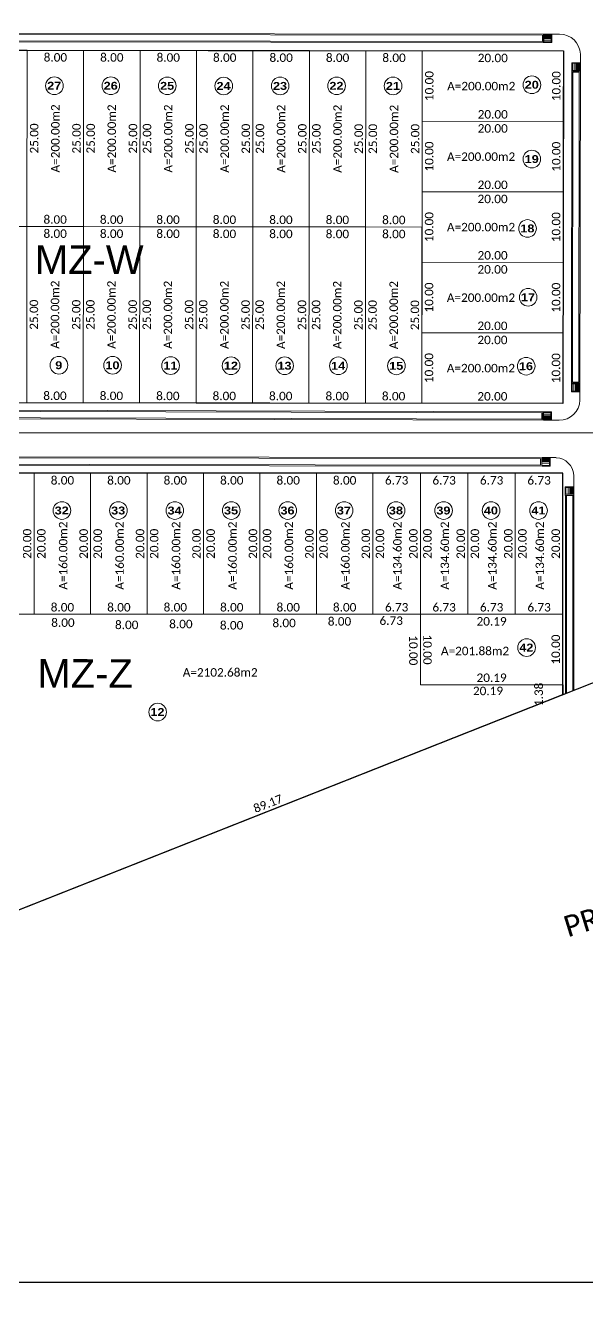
# Model space of a CAD drawing. Header units: inches. Extents: x 0 to 280406, y 0 to 9336832.
# Drawn here: x 279624.6 to 279704.2, y 9335876.8 to 9336057.8 of the extents above; entities that cross this region are included whole.
import ezdxf
from ezdxf.enums import TextEntityAlignment as Align

# ---------------------------------------------------------------- set-up
doc = ezdxf.new("R2010")
doc.units = ezdxf.units.IN
doc.header["$MEASUREMENT"] = 0
doc.linetypes.add('ACAD_ISO04W100', pattern=[30, 24, -3, 0, -3])
for name, color, linetype, lineweight in [('00-DISEÑO LOTES JOSE', 5, 'Continuous', 20), ('circulos', 7, 'Continuous', 15), ('corte vias', 21, 'ACAD_ISO04W100', 0), ('LOTES', 1, 'Continuous', 30), ('manzanas', 5, 'Continuous', 30), ('MANZANAS-ORIGINALES', 147, 'Continuous', 9), ('MATRIZ', 5, 'Continuous', 30), ('numero lote', 7, 'Continuous', 20)]:
    doc.layers.add(name, color=color, linetype=linetype, lineweight=lineweight)
for name, color, linetype in [('CENTRO', 6, 'Continuous'), ('COORD', 7, 'Continuous'), ('Cotas', 7, 'Continuous'), ('GRILLA', 7, 'Continuous'), ('textc', 255, 'Continuous'), ('UC_TEXT', 7, 'Continuous')]:
    doc.layers.add(name, color=color, linetype=linetype)
doc.styles.add('Legend', font='calibri.ttf')
doc.styles.add('SAMUEL', font='')
doc.styles.get("Standard").update_dxf_attribs({"font": 'arial.ttf'})
doc.styles.add('ttt', font='swissko.ttf')
doc.styles.get('SAMUEL').set_extended_font_data('Arial Black')
doc.dimstyles.get("Standard").update_dxf_attribs({"dimtxt": 0.18, "dimasz": 0.18, "dimexe": 0.18, "dimexo": 0.0625, "dimgap": 0.09, "dimtad": 0, "dimtih": 1, "dimtoh": 1, "dimdec": 4, "dimzin": 0, "dimdsep": 46, "dimtxsty": 'Standard', "dimcen": 0.09, "dimadec": 0, "dimazin": 0, "dimtfac": 1, "dimtdec": 4, "dimtofl": 0, "dimtmove": 0, "dimatfit": 3, "dimfxl": 1, "dimtolj": 1, "dimtzin": 0, "dimarcsym": 0})

# ---------------------------------------------------------------- blocks, each defined once
blk = doc.blocks.new('acer')
at = {"layer": 'corte vias', "lineweight": 20}
for p, q in [((293724.08, 9335948.37), (293724.08, 9335949.57)), ((293725.28, 9335949.57), (293725.28, 9335948.37)), ((293870.11, 9335949.58), (293870.11, 9335948.38)), ((293871.31, 9335948.38), (293871.31, 9335949.58)), ((293725.28, 9335948.37), (293724.08, 9335948.37)), ((293870.11, 9335948.38), (293871.31, 9335948.38)), ((293718.59, 9335945.22), (293719.81, 9335944.82)), ((293720.18, 9335945.97), (293718.94, 9335946.37)), ((293719.81, 9335944.83), (293720.18, 9335945.97)), ((293875.36, 9335945.53), (293874.16, 9335945.53)), ((293874.16, 9335945.53), (293874.16, 9335944.33)), ((293874.16, 9335944.33), (293875.36, 9335944.33)), ((293874.16, 9335898.85), (293874.16, 9335900.05)), ((293874.16, 9335900.05), (293875.36, 9335900.05)), ((293875.36, 9335898.85), (293874.16, 9335898.85)), ((293870.11, 9335894.81), (293870.11, 9335896.01)), ((293870.11, 9335896.01), (293871.31, 9335896.01)), ((293871.31, 9335896.01), (293871.31, 9335894.8))]:
    blk.add_line(p, q, dxfattribs=at)
for points in [[(293705.07, 9335900.02), (293706.3, 9335900), (293705.95, 9335898.85), (293704.71, 9335898.87)], [(293705.02, 9335899.92), (293706.17, 9335899.9), (293705.88, 9335898.95), (293704.74, 9335898.97)], [(293709.94, 9335895.06), (293709.94, 9335896.26), (293708.74, 9335896.26), (293708.74, 9335895.06)]]:
    blk.add_lwpolyline(points, dxfattribs=at)
at = {"layer": 'MANZANAS-ORIGINALES'}
for p, q in [((293871.22, 9335949.58), (293722.23, 9335949.57)), ((293724.17, 9335948.46), (293724.17, 9335949.57)), ((293724.17, 9335949.56), (293725.18, 9335949.56)), ((293724.17, 9335949.46), (293725.18, 9335949.46)), ((293724.17, 9335949.36), (293725.18, 9335949.36)), ((293724.17, 9335949.22), (293725.18, 9335949.22)), ((293724.17, 9335949.08), (293725.18, 9335949.08)), ((293724.17, 9335948.94), (293725.18, 9335948.94)), ((293724.17, 9335948.7), (293725.18, 9335948.7)), ((293725.18, 9335949.57), (293725.18, 9335948.46)), ((293870, 9335949.43), (293725.43, 9335949.42)), ((293725.43, 9335949.42), (293725.43, 9335948.51)), ((293870, 9335949.43), (293870, 9335948.52)), ((293870.2, 9335948.47), (293870.2, 9335949.58)), ((293871.22, 9335949.57), (293870.2, 9335949.57)), ((293871.22, 9335949.47), (293870.2, 9335949.47)), ((293871.22, 9335949.37), (293870.2, 9335949.37)), ((293871.22, 9335949.23), (293870.2, 9335949.23)), ((293871.22, 9335949.09), (293870.2, 9335949.09)), ((293871.22, 9335948.95), (293870.2, 9335948.95)), ((293871.22, 9335948.71), (293870.2, 9335948.71)), ((293871.22, 9335948.47), (293871.22, 9335949.58)), ((293719.31, 9335947.62), (293704.63, 9335898.62)), ((293725.18, 9335948.46), (293724.17, 9335948.46)), ((293870.11, 9335948.38), (293725.28, 9335948.37)), ((293870, 9335948.52), (293725.43, 9335948.51)), ((293870.2, 9335948.47), (293871.22, 9335948.47)), ((293718.69, 9335945.01), (293705.27, 9335900.17)), ((293719.81, 9335944.83), (293718.59, 9335945.22)), ((293718.62, 9335945.32), (293719.74, 9335944.95)), ((293718.64, 9335945.31), (293718.95, 9335946.26)), ((293719.62, 9335944.71), (293718.69, 9335945.01)), ((293718.72, 9335945.29), (293719.03, 9335946.24)), ((293718.79, 9335945.26), (293719.11, 9335946.21)), ((293718.87, 9335945.24), (293719.18, 9335946.19)), ((293720.06, 9335945.9), (293718.91, 9335946.28)), ((293718.95, 9335945.21), (293719.26, 9335946.16)), ((293719.08, 9335945.17), (293719.39, 9335946.12)), ((293719.21, 9335945.13), (293719.52, 9335946.08)), ((293719.44, 9335945.05), (293719.75, 9335946)), ((293719.74, 9335944.95), (293720.06, 9335945.9)), ((293874.25, 9335945.44), (293875.36, 9335945.44)), ((293874.25, 9335945.44), (293874.25, 9335944.42)), ((293874.49, 9335944.42), (293874.49, 9335945.44)), ((293874.73, 9335944.42), (293874.73, 9335945.44)), ((293874.87, 9335944.42), (293874.87, 9335945.44)), ((293875.01, 9335944.42), (293875.01, 9335945.44)), ((293875.15, 9335944.42), (293875.15, 9335945.44)), ((293875.25, 9335944.42), (293875.25, 9335945.44)), ((293875.35, 9335944.42), (293875.35, 9335945.44)), ((293875.36, 9335897.65), (293875.36, 9335946.73)), ((293719.62, 9335944.71), (293706.2, 9335900.15)), ((293719.81, 9335944.82), (293706.3, 9335900)), ((293874.16, 9335900.05), (293874.16, 9335944.33)), ((293874.16, 9335944.33), (293875.36, 9335944.33)), ((293874.25, 9335944.42), (293875.36, 9335944.42)), ((293874.31, 9335900.2), (293874.31, 9335944.18)), ((293874.31, 9335944.18), (293875.21, 9335944.18)), ((293875.21, 9335900.2), (293875.21, 9335944.18)), ((293705.1, 9335899.92), (293704.82, 9335898.97)), ((293705.2, 9335899.92), (293704.91, 9335898.97)), ((293705.32, 9335899.92), (293705.03, 9335898.97)), ((293706.3, 9335900), (293705.05, 9335900.02)), ((293705.44, 9335899.91), (293705.15, 9335898.96)), ((293706.2, 9335900.15), (293705.27, 9335900.17)), ((293705.59, 9335899.91), (293705.31, 9335898.96)), ((293705.88, 9335899.9), (293705.59, 9335898.95)), ((293874.16, 9335900.05), (293875.36, 9335900.05)), ((293874.25, 9335898.94), (293874.25, 9335899.96)), ((293874.25, 9335899.96), (293875.36, 9335899.96)), ((293874.31, 9335900.2), (293875.21, 9335900.2)), ((293874.49, 9335899.96), (293874.49, 9335898.94)), ((293874.73, 9335899.96), (293874.73, 9335898.94)), ((293874.87, 9335899.96), (293874.87, 9335898.94)), ((293875.01, 9335899.96), (293875.01, 9335898.94)), ((293875.15, 9335899.96), (293875.15, 9335898.94)), ((293875.25, 9335899.96), (293875.25, 9335898.94)), ((293875.35, 9335899.96), (293875.35, 9335898.94)), ((293874.25, 9335898.94), (293875.36, 9335898.94)), ((293709.94, 9335896.26), (293709.94, 9335895.06)), ((293870.11, 9335896.01), (293709.94, 9335896.26)), ((293871.22, 9335894.8), (293707.17, 9335895.06)), ((293709.84, 9335895.92), (293708.84, 9335895.92)), ((293709.84, 9335895.67), (293708.84, 9335895.67)), ((293709.84, 9335895.48), (293708.84, 9335895.48)), ((293709.84, 9335895.3), (293708.84, 9335895.3)), ((293709.84, 9335895.19), (293708.84, 9335895.19)), ((293709.84, 9335895.09), (293708.84, 9335895.09)), ((293870.2, 9335895.92), (293870.2, 9335894.81)), ((293870.2, 9335895.92), (293871.22, 9335895.92)), ((293871.22, 9335895.68), (293870.2, 9335895.68)), ((293871.22, 9335895.44), (293870.2, 9335895.44)), ((293871.22, 9335895.3), (293870.2, 9335895.3)), ((293871.22, 9335895.16), (293870.2, 9335895.16)), ((293871.22, 9335895.02), (293870.2, 9335895.02)), ((293871.22, 9335894.92), (293870.2, 9335894.92)), ((293871.22, 9335894.82), (293870.2, 9335894.82)), ((293871.22, 9335895.92), (293871.22, 9335894.8))]:
    blk.add_line(p, q, dxfattribs=at)
at = {"layer": 'MANZANAS-ORIGINALES', "flags": 128}
for points in [[(293871.22, 9335949.58), (293872.42, 9335949.58)], [(293871.22, 9335894.8), (293872.42, 9335894.8)]]:
    blk.add_lwpolyline(points, dxfattribs=at)
at = {"layer": 'MANZANAS-ORIGINALES'}
for points in [[(293709.84, 9335895.06), (293709.84, 9335896.16), (293708.84, 9335896.16), (293708.84, 9335895.06)], [(293710.06, 9335895.2), (293710.06, 9335896.1), (293869.95, 9335895.85), (293869.95, 9335894.95), (293710.06, 9335895.2)]]:
    blk.add_lwpolyline(points, dxfattribs=at)
for centre, radius, start, end in [((293721.93, 9335946.85), 2.74, 83.708, 163.5546), ((293872.43, 9335946.65), 2.93, 1.5632, 90.2692), ((293707.28, 9335897.82), 2.76, 163.1862, 267.6746), ((293872.43, 9335897.73), 2.93, 269.7308, 358.4368)]:
    blk.add_arc(centre, radius, start, end, dxfattribs=at)
blk = doc.blocks.new('*D15')
at = {"layer": 'COORD', "color": 0, "lineweight": -2, "transparency": 16777216}
blk.add_line((279750, 9335879.57), (279750, 9335895.17), dxfattribs=at)
at = {"layer": 'Defpoints', "color": 0, "transparency": 16777216}
for p in [(279750, 9335880.51), (279750, 9335879.51), (0, 0)]:
    blk.add_point(p, dxfattribs=at)
at = {"layer": 'COORD', "color": 0, "lineweight": 0, "transparency": 16777216, "insert": (279747.47, 9335888.34), "char_height": 3, "attachment_point": 5, "rotation": 90}
blk.add_mtext('\\A1;279750', dxfattribs=at)
blk = doc.blocks.new('*D16')
at = {"layer": 'COORD', "color": 0, "lineweight": -2, "transparency": 16777216}
blk.add_line((279750, 9336616.04), (279750, 9336600.44), dxfattribs=at)
at = {"layer": 'Defpoints', "color": 0, "transparency": 16777216}
for p in [(279750, 9336616.1), (279750, 9336615.1), (0, 0)]:
    blk.add_point(p, dxfattribs=at)
at = {"layer": 'COORD', "color": 0, "lineweight": 0, "transparency": 16777216, "insert": (279747.47, 9336607.27), "char_height": 3, "attachment_point": 5, "rotation": 90}
blk.add_mtext('\\A1;279750', dxfattribs=at)
blk = doc.blocks.new('*D17')
at = {"layer": 'COORD', "color": 0, "lineweight": -2, "transparency": 16777216}
blk.add_line((279900, 9335879.57), (279900, 9335895.17), dxfattribs=at)
at = {"layer": 'Defpoints', "color": 0, "transparency": 16777216}
for p in [(279900, 9335880.51), (279900, 9335879.51), (0, 0)]:
    blk.add_point(p, dxfattribs=at)
at = {"layer": 'COORD', "color": 0, "lineweight": 0, "transparency": 16777216, "insert": (279897.47, 9335888.34), "char_height": 3, "attachment_point": 5, "rotation": 90}
blk.add_mtext('\\A1;279900', dxfattribs=at)
blk = doc.blocks.new('*D18')
at = {"layer": 'COORD', "color": 0, "lineweight": -2, "transparency": 16777216}
blk.add_line((279900, 9336616.04), (279900, 9336600.44), dxfattribs=at)
at = {"layer": 'Defpoints', "color": 0, "transparency": 16777216}
for p in [(279900, 9336616.1), (279900, 9336615.1), (0, 0)]:
    blk.add_point(p, dxfattribs=at)
at = {"layer": 'COORD', "color": 0, "lineweight": 0, "transparency": 16777216, "insert": (279897.47, 9336607.27), "char_height": 3, "attachment_point": 5, "rotation": 90}
blk.add_mtext('\\A1;279900', dxfattribs=at)
blk = doc.blocks.new('*D20')
at = {"layer": 'COORD', "color": 0, "lineweight": -2, "transparency": 16777216}
blk.add_line((279995.36, 9336000), (279977.48, 9336000), dxfattribs=at)
at = {"layer": 'Defpoints', "color": 0, "transparency": 16777216}
for p in [(279994.42, 9336000), (279995.42, 9336000), (0, 0)]:
    blk.add_point(p, dxfattribs=at)
at = {"layer": 'COORD', "color": 0, "lineweight": 0, "transparency": 16777216, "insert": (279985.45, 9336002.53), "char_height": 3, "attachment_point": 5}
blk.add_mtext('\\A1;9336000', dxfattribs=at)
blk = doc.blocks.new('*D22')
at = {"layer": 'COORD', "color": 0, "lineweight": -2, "transparency": 16777216}
blk.add_line((279995.36, 9336150), (279977.48, 9336150), dxfattribs=at)
at = {"layer": 'Defpoints', "color": 0, "transparency": 16777216}
for p in [(279994.42, 9336150), (279995.42, 9336150), (0, 0)]:
    blk.add_point(p, dxfattribs=at)
at = {"layer": 'COORD', "color": 0, "lineweight": 0, "transparency": 16777216, "insert": (279985.45, 9336152.53), "char_height": 3, "attachment_point": 5}
blk.add_mtext('\\A1;9336150', dxfattribs=at)
blk = doc.blocks.new('*D24')
at = {"layer": 'COORD', "color": 0, "lineweight": -2, "transparency": 16777216}
blk.add_line((279995.36, 9336300), (279977.48, 9336300), dxfattribs=at)
at = {"layer": 'Defpoints', "color": 0, "transparency": 16777216}
for p in [(279994.42, 9336300), (279995.42, 9336300), (0, 0)]:
    blk.add_point(p, dxfattribs=at)
at = {"layer": 'COORD', "color": 0, "lineweight": 0, "transparency": 16777216, "insert": (279985.45, 9336302.53), "char_height": 3, "attachment_point": 5}
blk.add_mtext('\\A1;9336300', dxfattribs=at)
blk = doc.blocks.new('*D26')
at = {"layer": 'COORD', "color": 0, "lineweight": -2, "transparency": 16777216}
blk.add_line((279995.36, 9336450), (279977.48, 9336450), dxfattribs=at)
at = {"layer": 'Defpoints', "color": 0, "transparency": 16777216}
for p in [(279994.42, 9336450), (279995.42, 9336450), (0, 0)]:
    blk.add_point(p, dxfattribs=at)
at = {"layer": 'COORD', "color": 0, "lineweight": 0, "transparency": 16777216, "insert": (279985.45, 9336452.53), "char_height": 3, "attachment_point": 5}
blk.add_mtext('\\A1;9336450', dxfattribs=at)
blk = doc.blocks.new('*D28')
at = {"layer": 'COORD', "color": 0, "lineweight": -2, "transparency": 16777216}
blk.add_line((279995.36, 9336600), (279977.48, 9336600), dxfattribs=at)
at = {"layer": 'Defpoints', "color": 0, "transparency": 16777216}
for p in [(279994.42, 9336600), (279995.42, 9336600), (0, 0)]:
    blk.add_point(p, dxfattribs=at)
at = {"layer": 'COORD', "color": 0, "lineweight": 0, "transparency": 16777216, "insert": (279985.45, 9336602.53), "char_height": 3, "attachment_point": 5}
blk.add_mtext('\\A1;9336600', dxfattribs=at)

msp = doc.modelspace()

# ---------------------------------------------------------------- linework, layer by layer
at = {"layer": '00-DISEÑO LOTES JOSE', "color": 1, "ltscale": 2}
msp.add_lwpolyline([(279702.36, 9335992.35), (279702.36, 9335994.04)], dxfattribs=at)
at = {"layer": 'CENTRO', "color": 0, "lineweight": 5}
msp.add_lwpolyline([(279793.88, 9335834.31), (279854.1, 9335879.98), (279889.68, 9335907.74), (279925.79, 9335940.03), (279937.02, 9335948.53), (279928.08, 9336052.89), (279505.68, 9335885.64), (279512.55, 9335834.31)], dxfattribs=at)
at = {"layer": 'circulos', "color": 250}
for centre in [(279628.74, 9336049.25), (279636.74, 9336049.25), (279644.74, 9336049.24), (279652.74, 9336049.22), (279660.74, 9336049.23), (279668.74, 9336049.24), (279676.74, 9336049.23), (279696.42, 9336049.39), (279696.41, 9336038.85), (279695.8, 9336029.01), (279695.89, 9336019.25), (279629.38, 9336009.61), (279636.99, 9336009.6), (279645.21, 9336009.56), (279653.78, 9336009.54), (279661.38, 9336009.54), (279668.99, 9336009.53), (279677.21, 9336009.52), (279695.61, 9336009.47), (279629.81, 9335989), (279637.81, 9335989), (279645.81, 9335989), (279653.81, 9335989), (279661.81, 9335989), (279669.81, 9335989), (279677.17, 9335989), (279683.9, 9335989), (279690.63, 9335989), (279697.36, 9335989), (279695.67, 9335969.56), (279643.38, 9335960.41)]:
    msp.add_circle(centre, 1.25, dxfattribs=at)
at = {"layer": 'corte vias', "lineweight": 20}
for p, q in [((279697.82, 9335995.29), (279697.81, 9335996.5)), ((279699.01, 9335996.5), (279699.02, 9335995.3)), ((279699.02, 9335995.3), (279697.82, 9335995.29)), ((279701.14, 9335991.15), (279701.13, 9335992.35)), ((279701.13, 9335992.35), (279702.36, 9335992.35)), ((279702.36, 9335991.15), (279701.14, 9335991.15)), ((279702.35, 9335991.3), (279701.24, 9335991.3))]:
    msp.add_line(p, q, dxfattribs=at)
at = {"layer": 'GRILLA', "lineweight": 0}
msp.add_line((279422.77, 9336000), (279995.42, 9336000), dxfattribs=at)
at = {"layer": 'LOTES', "lineweight": 13, "flags": 128}
for points in [[(279616.88, 9336054.29), (279624.88, 9336054.28), (279624.85, 9336029.28), (279616.85, 9336029.29)], [(279624.88, 9336054.28), (279632.88, 9336054.27), (279632.85, 9336029.27), (279624.85, 9336029.28)], [(279632.88, 9336054.27), (279640.88, 9336054.26), (279640.85, 9336029.26), (279632.85, 9336029.27)], [(279640.88, 9336054.26), (279648.88, 9336054.25), (279648.85, 9336029.25), (279640.85, 9336029.26)], [(279648.88, 9336054.25), (279656.88, 9336054.24), (279656.85, 9336029.24), (279648.85, 9336029.25)], [(279656.88, 9336054.24), (279664.88, 9336054.23), (279664.85, 9336029.23), (279656.85, 9336029.24)], [(279664.88, 9336054.23), (279672.88, 9336054.22), (279672.85, 9336029.22), (279664.85, 9336029.23)], [(279672.88, 9336054.22), (279680.88, 9336054.21), (279680.85, 9336029.21), (279672.85, 9336029.22)], [(279680.87, 9336044.21), (279700.87, 9336044.19), (279700.88, 9336054.19), (279680.88, 9336054.21)], [(279680.86, 9336034.21), (279700.86, 9336034.19), (279700.87, 9336044.19), (279680.87, 9336044.21)], [(279680.84, 9336024.21), (279700.84, 9336024.19), (279700.86, 9336034.19), (279680.86, 9336034.21)], [(279616.85, 9336029.29), (279624.85, 9336029.28), (279624.82, 9336004.28), (279616.82, 9336004.29)], [(279624.85, 9336029.28), (279632.85, 9336029.27), (279632.82, 9336004.27), (279624.82, 9336004.28)], [(279632.85, 9336029.27), (279640.85, 9336029.26), (279640.82, 9336004.26), (279632.82, 9336004.27)], [(279640.85, 9336029.26), (279648.85, 9336029.25), (279648.82, 9336004.25), (279640.82, 9336004.26)], [(279648.85, 9336029.25), (279656.85, 9336029.24), (279656.82, 9336004.24), (279648.82, 9336004.25)], [(279656.85, 9336029.24), (279664.85, 9336029.23), (279664.82, 9336004.23), (279656.82, 9336004.24)], [(279664.85, 9336029.23), (279672.85, 9336029.22), (279672.82, 9336004.22), (279664.82, 9336004.23)], [(279672.85, 9336029.22), (279680.85, 9336029.21), (279680.82, 9336004.21), (279672.82, 9336004.22)], [(279680.83, 9336014.21), (279700.83, 9336014.19), (279700.84, 9336024.19), (279680.84, 9336024.21)], [(279680.82, 9336004.21), (279700.82, 9336004.19), (279700.83, 9336014.19), (279680.83, 9336014.21)], [(279617.88, 9335994.28), (279625.88, 9335994.28), (279625.88, 9335974.28), (279617.88, 9335974.28)], [(279625.88, 9335994.28), (279633.88, 9335994.28), (279633.88, 9335974.28), (279625.88, 9335974.28)], [(279633.88, 9335994.28), (279641.88, 9335994.28), (279641.88, 9335974.28), (279633.88, 9335974.28)], [(279641.88, 9335994.28), (279649.88, 9335994.28), (279649.88, 9335974.28), (279641.88, 9335974.28)], [(279649.88, 9335994.28), (279657.88, 9335994.28), (279657.88, 9335974.28), (279649.88, 9335974.28)], [(279657.88, 9335994.28), (279665.88, 9335994.28), (279665.88, 9335974.28), (279657.88, 9335974.28)], [(279665.88, 9335994.28), (279673.88, 9335994.28), (279673.88, 9335974.28), (279665.88, 9335974.28)], [(279680.61, 9335994.28), (279673.88, 9335994.28), (279673.88, 9335974.28), (279680.61, 9335974.28)], [(279687.34, 9335994.28), (279680.61, 9335994.28), (279680.61, 9335974.28), (279687.34, 9335974.28)], [(279694.07, 9335994.28), (279687.34, 9335994.28), (279687.34, 9335974.28), (279694.07, 9335974.28)], [(279700.8, 9335994.28), (279694.07, 9335994.28), (279694.07, 9335974.28), (279700.8, 9335974.28)], [(279700.8, 9335962.9), (279700.8, 9335964.28), (279680.62, 9335964.28), (279680.61, 9335974.28), (279673.88, 9335974.28), (279665.88, 9335974.28), (279657.88, 9335974.28), (279649.88, 9335974.28), (279641.88, 9335974.28), (279633.88, 9335974.28), (279625.88, 9335974.28), (279617.88, 9335974.28), (279617.88, 9335954.28), (279617.91, 9335946.28), (279617.9, 9335930.08)], [(279700.8, 9335974.28), (279680.61, 9335974.28), (279680.62, 9335964.28), (279700.8, 9335964.28)]]:
    msp.add_lwpolyline(points, close=True, dxfattribs=at)
at = {"layer": 'manzanas'}
for points in [[(279422.77, 9336628.63), (279995.42, 9336628.63), (279995.42, 9335879.51), (279422.77, 9335879.51)], [(279534.58, 9336004.39), (279549.69, 9336054.37), (279700.88, 9336054.19), (279700.82, 9336004.19)], [(279535, 9335994.32), (279536.59, 9335984.32), (279538.17, 9335974.31), (279539.65, 9335964.31), (279541.14, 9335954.31), (279617.88, 9335954.28), (279617.88, 9335946.28), (279542.33, 9335946.3), (279548.35, 9335905.68), (279585.89, 9335917.96), (279585.89, 9335917.4), (279700.8, 9335962.9), (279700.8, 9335994.28), (279561.88, 9335994.28)]]:
    msp.add_lwpolyline(points, close=True, dxfattribs=at)
msp.add_lwpolyline([(279700.8, 9335964.28), (279700.8, 9335962.9)], dxfattribs=at)
at = {"layer": 'MANZANAS-ORIGINALES'}
for p, q in [((279535.46, 9335996.72), (279697.66, 9335996.5)), ((279697.66, 9335995.44), (279697.66, 9335996.35)), ((279698.91, 9335996.48), (279697.91, 9335996.47)), ((279698.91, 9335996.4), (279697.91, 9335996.39)), ((279698.91, 9335996.32), (279697.91, 9335996.31)), ((279698.91, 9335996.24), (279697.91, 9335996.23)), ((279698.91, 9335996.1), (279697.91, 9335996.09)), ((279698.91, 9335995.96), (279697.91, 9335995.95)), ((279698.91, 9335995.72), (279697.91, 9335995.71)), ((279698.91, 9335996.5), (279698.92, 9335995.4)), ((279537.79, 9335995.51), (279697.66, 9335995.3)), ((279698.92, 9335995.4), (279697.92, 9335995.39)), ((279701.24, 9335991.3), (279701.23, 9335992.25)), ((279701.23, 9335992.25), (279702.36, 9335992.25)), ((279701.56, 9335991.3), (279701.55, 9335992.25)), ((279701.8, 9335991.3), (279701.79, 9335992.25)), ((279701.94, 9335991.3), (279701.93, 9335992.25)), ((279702.08, 9335991.3), (279702.07, 9335992.25)), ((279702.16, 9335991.3), (279702.15, 9335992.25)), ((279702.24, 9335991.3), (279702.23, 9335992.25)), ((279702.32, 9335991.3), (279702.31, 9335992.25))]:
    msp.add_line(p, q, dxfattribs=at)
for points in [[(279697.66, 9335995.45), (279537.93, 9335995.66), (279537.93, 9335996.57), (279697.66, 9335996.36)], [(279697.81, 9335996.5), (279699.01, 9335996.51)], [(279699.01, 9335996.5), (279699.88, 9335996.5)], [(279702.36, 9335992.35), (279702.36, 9335963.52)], [(279701.16, 9335991.15), (279701.16, 9335963.04)], [(279701.31, 9335991.15), (279701.31, 9335963.1)], [(279702.21, 9335991.15), (279702.21, 9335963.46)]]:
    msp.add_lwpolyline(points, dxfattribs=at)
msp.add_arc((279699.73, 9335993.87), 2.63, 3.6236, 86.8292, dxfattribs=at)
at = {"layer": 'MATRIZ'}
msp.add_lwpolyline([(279554.87, 9336261.67), (279537.78, 9336157.13), (279536.85, 9336148.55), (279533.04, 9336137.17), (279485.13, 9336008.96), (279505.68, 9335885.64), (279928.08, 9336052.89), (279930.66, 9336053.91), (279929.98, 9336063.81), (279929.02, 9336077.36), (279925.44, 9336090.25), (279922.76, 9336099.9), (279918.82, 9336114.11), (279916.07, 9336123.68), (279909.35, 9336145.72), (279904.45, 9336161.83), (279902.48, 9336174.63), (279902.28, 9336182.03), (279895.9, 9336192.52), (279888.52, 9336202.46), (279883.3, 9336212.63), (279880.24, 9336221.92), (279877.23, 9336231.11), (279875.21, 9336237.79)], dxfattribs=at)

# ---------------------------------------------------------------- block references
at = {"rotation": 359.9307389415724}
msp.add_blockref('acer', (-25457.46, 469.06), dxfattribs=at)

# ---------------------------------------------------------------- texts
at = {"layer": 'Cotas', "style": 'Legend'}
for s, rotation, p in [('8.00', 359.9307, (279628.88, 9336053.28)), ('8.00', 359.9307, (279636.88, 9336053.27)), ('8.00', 359.9307, (279644.88, 9336053.26)), ('8.00', 359.9307, (279652.88, 9336053.25)), ('8.00', 359.9307, (279660.88, 9336053.24)), ('8.00', 359.9307, (279668.88, 9336053.23)), ('8.00', 359.9307, (279676.88, 9336053.22)), ('20.00', 359.9307, (279690.88, 9336053.2)), ('10.00', 89.9307, (279681.87, 9336049.21)), ('10.00', 89.9307, (279699.87, 9336049.19)), ('A=200.00m2', 90, (279628.87, 9336041.78)), ('A=200.00m2', 90, (279636.87, 9336041.77)), ('A=200.00m2', 90, (279644.87, 9336041.76)), ('A=200.00m2', 90, (279652.87, 9336041.75)), ('A=200.00m2', 90, (279660.87, 9336041.74)), ('A=200.00m2', 90, (279668.87, 9336041.73)), ('A=200.00m2', 90, (279676.87, 9336041.72)), ('20.00', 359.9307, (279690.87, 9336045.2)), ('25.00', 89.9307, (279625.87, 9336041.78)), ('25.00', 89.9307, (279631.87, 9336041.77)), ('25.00', 89.9307, (279633.87, 9336041.77)), ('25.00', 89.9307, (279639.87, 9336041.76)), ('25.00', 89.9307, (279641.87, 9336041.76)), ('25.00', 89.9307, (279647.87, 9336041.75)), ('25.00', 89.9307, (279649.87, 9336041.75)), ('25.00', 89.9307, (279655.87, 9336041.74)), ('25.00', 89.9307, (279657.87, 9336041.74)), ('25.00', 89.9307, (279663.87, 9336041.73)), ('25.00', 89.9307, (279665.87, 9336041.73)), ('25.00', 89.9307, (279671.87, 9336041.72)), ('25.00', 90, (279673.87, 9336041.72)), ('25.00', 89.9307, (279679.87, 9336041.71)), ('20.00', 359.9307, (279690.87, 9336043.2)), ('10.00', 89.9307, (279681.86, 9336039.21)), ('10.00', 89.9307, (279699.86, 9336039.19)), ('20.00', 359.9307, (279690.86, 9336035.2)), ('20.00', 359.9307, (279690.85, 9336033.2)), ('8.00', 359.9307, (279628.85, 9336030.28)), ('8.00', 359.9307, (279636.85, 9336030.27)), ('8.00', 359.9307, (279644.85, 9336030.26)), ('8.00', 359.9307, (279652.85, 9336030.25)), ('8.00', 359.9307, (279660.85, 9336030.24)), ('8.00', 359.9307, (279668.85, 9336030.23)), ('8.00', 359.9307, (279676.85, 9336030.22)), ('10.00', 89.9307, (279681.85, 9336029.21)), ('10.00', 89.9307, (279699.85, 9336029.19)), ('8.00', 359.9307, (279628.85, 9336028.28)), ('8.00', 359.9307, (279636.85, 9336028.27)), ('8.00', 359.9307, (279644.85, 9336028.26)), ('8.00', 359.9307, (279652.85, 9336028.25)), ('8.00', 359.9307, (279660.85, 9336028.24)), ('8.00', 359.9307, (279668.85, 9336028.23)), ('8.00', 359.9307, (279676.85, 9336028.22)), ('20.00', 359.9307, (279690.85, 9336025.2)), ('20.00', 359.9307, (279690.84, 9336023.2)), ('A=200.00m2', 90, (279628.83, 9336016.78)), ('A=200.00m2', 90, (279636.83, 9336016.77)), ('A=200.00m2', 90, (279644.83, 9336016.76)), ('A=200.00m2', 90, (279652.83, 9336016.75)), ('A=200.00m2', 90, (279660.83, 9336016.74)), ('A=200.00m2', 90, (279668.83, 9336016.73)), ('A=200.00m2', 90, (279676.83, 9336016.72)), ('10.00', 89.9307, (279681.84, 9336019.21)), ('10.00', 89.9307, (279699.84, 9336019.19)), ('25.00', 89.9307, (279625.83, 9336016.78)), ('25.00', 89.9307, (279631.83, 9336016.77)), ('25.00', 89.9307, (279633.83, 9336016.77)), ('25.00', 89.9307, (279639.83, 9336016.76)), ('25.00', 89.9307, (279641.83, 9336016.76)), ('25.00', 89.9307, (279647.83, 9336016.75)), ('25.00', 89.9307, (279649.83, 9336016.75)), ('25.00', 89.9307, (279655.83, 9336016.74)), ('25.00', 89.9307, (279657.83, 9336016.74)), ('25.00', 89.9307, (279663.83, 9336016.73)), ('25.00', 89.9307, (279665.83, 9336016.73)), ('25.00', 89.9307, (279671.83, 9336016.72)), ('25.00', 89.9307, (279673.83, 9336016.72)), ('25.00', 89.9307, (279679.83, 9336016.71)), ('20.00', 359.9307, (279690.83, 9336015.2)), ('20.00', 359.9307, (279690.83, 9336013.2)), ('10.00', 89.9307, (279681.83, 9336009.21)), ('10.00', 89.9307, (279699.83, 9336009.19)), ('8.00', 359.9307, (279628.82, 9336005.28)), ('8.00', 359.9307, (279636.82, 9336005.27)), ('8.00', 359.9307, (279644.82, 9336005.26)), ('8.00', 359.9307, (279652.82, 9336005.25)), ('8.00', 359.9307, (279660.82, 9336005.24)), ('8.00', 359.9307, (279668.82, 9336005.23)), ('8.00', 359.9307, (279676.82, 9336005.22)), ('20.00', 359.9307, (279690.82, 9336005.2)), ('A=160.00m2', 90, (279629.98, 9335982.6)), ('A=160.00m2', 90, (279637.98, 9335982.6)), ('A=160.00m2', 90, (279645.98, 9335982.6)), ('A=160.00m2', 90, (279653.98, 9335982.6)), ('A=160.00m2', 90, (279661.98, 9335982.6)), ('A=160.00m2', 90, (279669.98, 9335982.6)), ('A=134.60m2', 90, (279677.35, 9335982.6)), ('A=134.60m2', 90, (279684.08, 9335982.6)), ('A=134.60m2', 90, (279690.81, 9335982.6)), ('A=134.60m2', 90, (279697.54, 9335982.6)), ('20.00', 90, (279624.88, 9335984.28)), ('20.00', 90, (279626.88, 9335984.28)), ('20.00', 90, (279632.88, 9335984.28)), ('20.00', 90, (279634.88, 9335984.28)), ('20.00', 90, (279640.88, 9335984.28)), ('20.00', 90, (279642.88, 9335984.28)), ('20.00', 90, (279648.88, 9335984.28)), ('20.00', 90, (279650.88, 9335984.28)), ('20.00', 90, (279656.88, 9335984.28)), ('20.00', 90, (279658.88, 9335984.28)), ('20.00', 90, (279664.88, 9335984.28)), ('20.00', 90, (279666.88, 9335984.28)), ('20.00', 90, (279672.88, 9335984.28)), ('20.00', 90, (279674.88, 9335984.28)), ('20.00', 90, (279679.61, 9335984.28)), ('20.00', 90, (279681.61, 9335984.28)), ('20.00', 90, (279686.34, 9335984.28)), ('20.00', 90, (279688.34, 9335984.28)), ('20.00', 90, (279693.07, 9335984.28)), ('20.00', 90, (279695.07, 9335984.28)), ('20.00', 90, (279699.8, 9335984.28)), ('20.19', 360, (279690.71, 9335973.28)), ('10.00', 270.0279, (279679.62, 9335969.17)), ('10.00', 270.0279, (279681.62, 9335969.28)), ('10.00', 90, (279699.8, 9335969.28)), ('1.38', 90, (279697.39, 9335962.92)), ('89.17', 21.6, (279659.01, 9335947.43))]:
    msp.add_text(s, height=1.2, rotation=rotation, dxfattribs=at).set_placement(p, align=Align.MIDDLE_CENTER)
for s, p in [('A=200.00m2', (279689.24, 9336049.2)), ('A=200.00m2', (279689.22, 9336039.2)), ('A=200.00m2', (279689.21, 9336029.2)), ('A=200.00m2', (279689.2, 9336019.2)), ('A=200.00m2', (279689.19, 9336009.2)), ('8.00', (279629.88, 9335993.28)), ('8.00', (279637.88, 9335993.28)), ('8.00', (279645.88, 9335993.28)), ('8.00', (279653.88, 9335993.28)), ('8.00', (279661.88, 9335993.28)), ('8.00', (279669.88, 9335993.28)), ('6.73', (279677.25, 9335993.28)), ('6.73', (279683.98, 9335993.28)), ('6.73', (279690.71, 9335993.28)), ('6.73', (279697.44, 9335993.28)), ('8.00', (279629.88, 9335975.28)), ('8.00', (279637.88, 9335975.28)), ('8.00', (279645.88, 9335975.28)), ('8.00', (279653.88, 9335975.28)), ('8.00', (279661.88, 9335975.28)), ('8.00', (279669.88, 9335975.28)), ('6.73', (279677.25, 9335975.28)), ('6.73', (279683.98, 9335975.28)), ('6.73', (279690.71, 9335975.28)), ('6.73', (279697.44, 9335975.28)), ('8.00', (279669.15, 9335973.27)), ('6.73', (279676.48, 9335973.38)), ('8.00', (279629.95, 9335973.1)), ('8.00', (279638.99, 9335972.78)), ('8.00', (279646.67, 9335972.9)), ('8.00', (279653.86, 9335972.72)), ('8.00', (279661.3, 9335973.05)), ('A=201.88m2', (279688.36, 9335969.08)), ('A=2102.68m2', (279652.24, 9335966.04)), ('20.19', (279690.71, 9335965.28)), ('20.19', (279690.2, 9335963.41))]:
    msp.add_text(s, height=1.2, dxfattribs=at).set_placement(p, align=Align.MIDDLE_CENTER)
at = {"layer": 'numero lote', "color": 0, "lineweight": 9, "style": 'SAMUEL'}
for s, height, p in [('20', 1.122, (279696.4, 9336048.83)), ('27', 1.122, (279628.72, 9336048.7)), ('26', 1.122, (279636.72, 9336048.69)), ('25', 1.122, (279644.72, 9336048.68)), ('24', 1.122, (279652.72, 9336048.67)), ('23', 1.122, (279660.72, 9336048.67)), ('22', 1.122, (279668.72, 9336048.68)), ('21', 1.122, (279676.72, 9336048.67)), ('19', 1.122, (279696.39, 9336038.29)), ('18', 1.122, (279695.78, 9336028.45)), ('17', 1.122, (279695.87, 9336018.69)), ('9', 1.12, (279629.36, 9336009.05)), ('10', 1.122, (279636.97, 9336009.04)), ('11', 1.122, (279645.19, 9336009)), ('12', 1.122, (279653.76, 9336008.99)), ('13', 1.122, (279661.36, 9336008.98)), ('14', 1.122, (279668.96, 9336008.97)), ('15', 1.122, (279677.19, 9336008.96)), ('16', 1.122, (279695.58, 9336008.91)), ('32', 1.122, (279629.78, 9335988.44)), ('33', 1.122, (279637.78, 9335988.44)), ('34', 1.122, (279645.78, 9335988.44)), ('35', 1.122, (279653.78, 9335988.44)), ('36', 1.122, (279661.78, 9335988.44)), ('37', 1.122, (279669.78, 9335988.44)), ('38', 1.122, (279677.15, 9335988.44)), ('39', 1.122, (279683.88, 9335988.44)), ('40', 1.122, (279690.61, 9335988.44)), ('41', 1.122, (279697.34, 9335988.44)), ('42', 1.122, (279695.64, 9335969)), ('12', 1.122, (279643.35, 9335959.86))]:
    msp.add_text(s, height=height, rotation=0.2127, dxfattribs=at).set_placement(p, align=Align.CENTER)
at = {"layer": 'textc', "color": 6, "lineweight": 13, "style": 'ttt'}
for s, p in [('MZ-W', (279625.97, 9336022.56)), ('MZ-Z', (279626.33, 9335963.87))]:
    msp.add_text(s, height=4.054, rotation=359.9307, dxfattribs=at).set_placement(p)
at = {"layer": 'UC_TEXT', "color": 0, "style": 'Legend'}
msp.add_text('PROPIEDAD DE TERCEROS', height=3, rotation=17.1529, dxfattribs=at).set_placement((279725.08, 9335935.72), align=Align.CENTER)

# ---------------------------------------------------------------- dimensions: what is measured, and where the dimension line sits
at = {"layer": 'COORD', "lineweight": 0}
for feature_location, offset, dtype, picture, middle in [((279750, 9336616.1), (0, -1), 1, '*D16', (279747.47, 9336607.27)), ((279900, 9336616.1), (0, -1), 1, '*D18', (279897.47, 9336607.27)), ((279995.42, 9336600), (-1, 0), 0, '*D28', (279985.45, 9336602.53)), ((279995.42, 9336450), (-1, 0), 0, '*D26', (279985.45, 9336452.53)), ((279995.42, 9336300), (-1, 0), 0, '*D24', (279985.45, 9336302.53)), ((279995.42, 9336150), (-1, 0), 0, '*D22', (279985.45, 9336152.53)), ((279995.42, 9336000), (-1, 0), 0, '*D20', (279985.45, 9336002.53)), ((279750, 9335879.51), (0, 1), 1, '*D15', (279747.47, 9335888.34)), ((279900, 9335879.51), (0, 1), 1, '*D17', (279897.47, 9335888.34))]:
    dim = msp.add_ordinate_dim(feature_location=feature_location, offset=offset, dtype=dtype, origin=(0, 0), dimstyle='Standard', override={"dimtxt": 3, "dimgap": 1, "dimtad": 1, "dimdec": 0}, dxfattribs=at)
    dim.commit()
    dim.dimension.update_dxf_attribs({"geometry": picture, "text_midpoint": middle})

doc.saveas('drawing.dxf')
